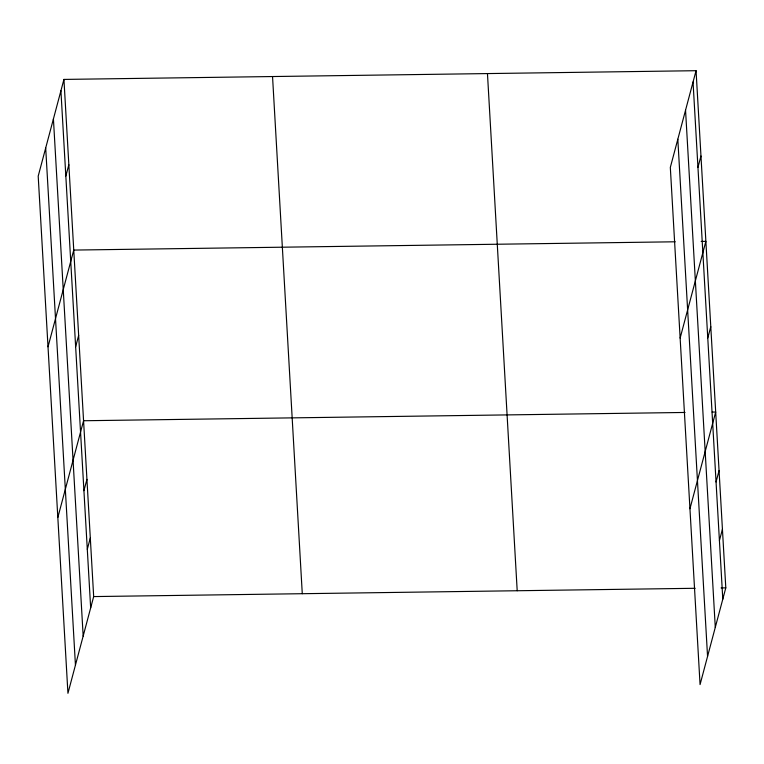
<?xml version="1.0" encoding="UTF-8"?>
<svg xmlns="http://www.w3.org/2000/svg" width="764" height="764" viewBox="0 0 764 764"><rect width="100%" height="100%" fill="white"/><g stroke="black" fill="none" stroke-linecap="round" stroke-linejoin="round"><path stroke-width="1.15" d="M63.937 79.418L38.2 176.131L67.939 693.301L93.676 596.579L63.937 79.418L696.061 70.699L725.8 587.869L700.063 684.582L670.324 167.421L696.061 70.699M65.828 176.073L68.846 164.747M48.017 346.799L73.755 250.076L675.233 241.787M75.646 346.732L78.654 335.415M57.835 517.467L83.562 420.744L685.05 412.455M83.925 490.679L86.934 479.362M87.297 549.297L90.305 537.971M697.952 167.354L700.96 156.028M680.141 338.08L705.869 241.367L701.161 241.434M707.77 338.022L710.778 326.696M689.949 508.748L715.687 412.025L712.153 412.082M716.049 481.969L719.058 470.643M719.421 540.578L722.429 529.251M93.676 596.579L695.154 588.29M721.082 587.936L725.8 587.869M693.043 82.025L722.792 599.186M685.547 110.197L715.285 627.368M677.821 139.239L707.559 656.41M487.461 73.573L517.199 590.744M272.538 76.534L302.277 593.704M60.919 90.735L90.668 607.905M53.423 118.917L83.171 636.087M45.697 147.949L75.445 665.119"/></g></svg>
